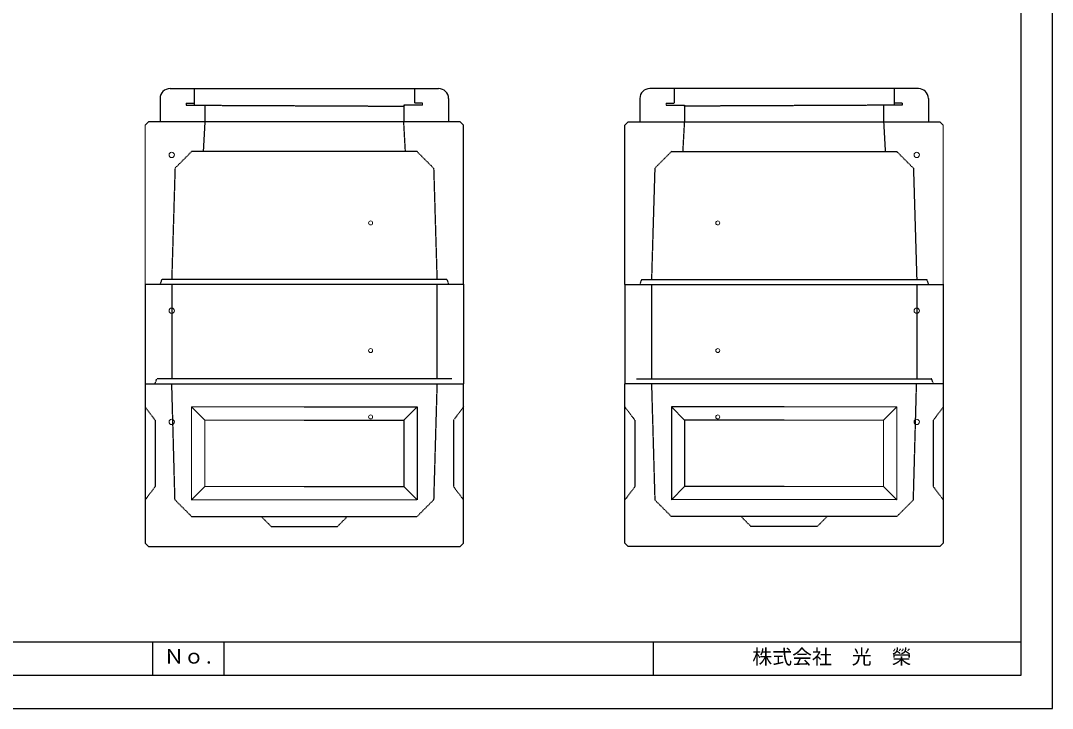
# Model space of a CAD drawing. Units: millimetres, scale not verified. Extents: x -297 to 298, y -210 to 211.
# Drawn here: x -13.3 to 297.9, y -210 to -2.7 of the extents above; entities that cross this region are included whole.
import ezdxf
from ezdxf.enums import TextEntityAlignment as Align

# ---------------------------------------------------------------- set-up
doc = ezdxf.new("R2010")
doc.units = ezdxf.units.MM
doc.linetypes.add('USER2', pattern=[4.7625, 3.175, -1.5875])
doc.layers.add('0-0', color=7, linetype='Continuous')
for name, color, linetype, lineweight in [('0-1_0', 9, 'Continuous', 25), ('0-3_pen1実線', 4, 'Continuous', 13), ('0-4_pen2実線', 3, 'Continuous', 13), ('0-5_pen3実線', 7, 'Continuous', 25), ('0-6_pen4実線', 7, 'Continuous', 25), ('0-7_pen2破線', 3, 'USER2', 25), ('0-9_draw', 7, 'Continuous', 13)]:
    doc.layers.add(name, color=color, linetype=linetype, lineweight=lineweight)
doc.styles.add('ＭＳ ゴシック', font='')
doc.styles.get('ＭＳ ゴシック').set_extended_font_data('MS Gothic')

# ---------------------------------------------------------------- blocks, each defined once
blk = doc.blocks.new('部分図 1')
at = {"layer": '0-1_0'}
blk.add_lwpolyline([(0.1, 0.3), (11898.1, 0.3), (11898.1, 8410.3), (0.1, 8410.3)], close=True, dxfattribs=at)
at = {"layer": '0-3_pen1実線'}
for p, q in [((7986, 3630.24), (7991.96, 3636.2)), ((9680, 3630.24), (9674.04, 3636.2))]:
    blk.add_line(p, q, dxfattribs=at)
at = {"layer": '0-4_pen2実線'}
for p, q in [((8098, 3648.2), (8098, 3636.2)), ((9568, 3648.2), (9568, 3636.2))]:
    blk.add_line(p, q, dxfattribs=at)
for centre, radius in [((6586, 3336.2), 16), ((11080, 3336.2), 16), ((7786, 2926.2), 12), ((9880, 2926.2), 12), ((6585.99, 2397), 16), ((11080.01, 2397), 16), ((7785.99, 2157), 12), ((9880.01, 2157), 12), ((6586, 1726.9), 16), ((7786, 1756.9), 12), ((9880, 1756.9), 12), ((11080, 1726.9), 16)]:
    blk.add_circle(centre, radius, dxfattribs=at)
at = {"layer": '0-5_pen3実線'}
for p, q in [((6576, 3736.2), (8196, 3736.2)), ((11090, 3736.2), (9470, 3736.2)), ((6516, 3676.2), (6516, 3536.2)), ((8256, 3676.2), (8256, 3536.2)), ((9410, 3676.2), (9410, 3536.2)), ((11150, 3676.2), (11150, 3536.2)), ((8326, 3536.2), (6446, 3536.2)), ((8346, 3516.2), (8326, 3536.2)), ((8346, 2556.2), (8346, 3516.2)), ((9320, 3516.2), (9340, 3536.2)), ((9320, 2556.2), (9320, 3516.2)), ((9340, 3536.2), (11220, 3536.2)), ((6425.99, 2557), (6425.99, 1957)), ((8346, 2556.2), (6426, 2556.2)), ((8345.99, 2557), (8345.99, 1957)), ((9320, 2556.2), (11240, 2556.2)), ((9320.01, 2557), (9320.01, 1957)), ((11240.01, 2557), (11240.01, 1957)), ((6425.99, 1957), (8345.99, 1957)), ((6426, 1956.9), (6426, 996.9)), ((8346, 996.9), (8346, 1956.9)), ((9320, 996.9), (9320, 1956.9)), ((11240.01, 1957), (9320.01, 1957)), ((11240, 1956.9), (11240, 996.9)), ((7386, 1816.9), (8066, 1816.9)), ((8066, 1816.9), (7986, 1736.9)), ((8066, 1816.9), (8066, 1256.9)), ((10280, 1816.9), (9600, 1816.9)), ((9600, 1816.9), (9680, 1736.9)), ((9600, 1816.9), (9600, 1256.9)), ((7386, 1736.9), (7986, 1736.9)), ((7986, 1736.9), (7986, 1336.9)), ((10280, 1736.9), (9680, 1736.9)), ((9680, 1736.9), (9680, 1336.9)), ((7386, 1336.9), (7986, 1336.9)), ((7986, 1336.9), (8066, 1256.9)), ((9680, 1336.9), (9600, 1256.9)), ((10280, 1336.9), (9680, 1336.9)), ((6706, 1256.9), (8063.06, 1259.84)), ((10960, 1256.9), (9602.94, 1259.84)), ((6426, 996.9), (6446, 976.9)), ((8346, 996.9), (8326, 976.9)), ((9320, 996.9), (9340, 976.9)), ((11240, 996.9), (11220, 976.9)), ((6446, 976.9), (8326, 976.9)), ((11220, 976.9), (9340, 976.9)), ((6900.1, 400.3), (6900.1, 200.3))]:
    blk.add_line(p, q, dxfattribs=at)
for centre, start, end in [((6576, 3676.2), 90, 180), ((8196, 3676.2), 0, 90), ((9470, 3676.2), 90, 180), ((11090, 3676.2), 0, 90)]:
    blk.add_arc(centre, 60, start, end, dxfattribs=at)
at = {"layer": '0-6_pen4実線'}
for p, q in [((200.1, 400.3), (11709.1, 400.3)), ((6470.1, 400.3), (6470.1, 200.3)), ((9490.1, 400.3), (9490.1, 200.3))]:
    blk.add_line(p, q, dxfattribs=at)
blk.add_lwpolyline([(200.1, 200.3), (11709.1, 200.3), (11709.1, 8215.3), (200.1, 8215.3)], close=True, dxfattribs=at)
at = {"layer": '0-7_pen2破線'}
for p, q in [((6722, 3736.2), (6722, 3636.2)), ((8050, 3736.2), (8050, 3648.2)), ((9616, 3736.2), (9616, 3648.2)), ((10944, 3736.2), (10944, 3636.2)), ((6674, 3648.2), (6722, 3648.2)), ((6674, 3648.2), (6674, 3636.2)), ((6674, 3636.2), (7986, 3630.24)), ((6786, 3636.2), (6786, 3536.2)), ((7986, 3636.2), (7986, 3536.2)), ((8098, 3636.2), (7986, 3636.2)), ((8098, 3648.2), (8050, 3648.2)), ((9568, 3648.2), (9616, 3648.2)), ((9568, 3636.2), (9680, 3636.2)), ((10992, 3636.2), (9680, 3630.24)), ((9680, 3636.2), (9680, 3536.2)), ((10880, 3636.2), (10880, 3536.2)), ((10992, 3648.2), (10944, 3648.2)), ((10992, 3648.2), (10992, 3636.2)), ((6786, 3536.2), (6776, 3356.2)), ((7996, 3356.2), (7986, 3536.2)), ((9670, 3356.2), (9680, 3536.2)), ((10880, 3536.2), (10890, 3356.2)), ((6606, 3256.2), (6706, 3356.2)), ((7386, 3356.2), (6706, 3356.2)), ((8066, 3356.2), (7386, 3356.2)), ((8066, 3356.2), (8166, 3256.2)), ((9600, 3356.2), (9500, 3256.2)), ((9600, 3356.2), (10280, 3356.2)), ((10280, 3356.2), (10960, 3356.2)), ((11060, 3256.2), (10960, 3356.2)), ((6606, 3256.2), (6586, 2586.2)), ((8166, 3256.2), (8186, 2586.2)), ((9500, 3256.2), (9480, 2586.2)), ((11060, 3256.2), (11080, 2586.2)), ((6526, 2586.2), (6516, 2556.2)), ((7386, 2586.2), (6526, 2586.2)), ((6585.99, 2557), (6585.99, 1987)), ((8246, 2586.2), (7386, 2586.2)), ((8185.99, 2557), (8185.99, 1987)), ((8246, 2586.2), (8256, 2556.2)), ((9420, 2586.2), (9410, 2556.2)), ((9420, 2586.2), (10280, 2586.2)), ((9480.01, 2557), (9480.01, 1987)), ((10280, 2586.2), (11140, 2586.2)), ((11080.01, 2557), (11080.01, 1987)), ((11140, 2586.2), (11150, 2556.2)), ((6485.99, 1957), (6495.99, 1987)), ((7385.99, 1987), (6495.99, 1987)), ((6606, 1256.9), (6586.82, 1956.9)), ((8275.99, 1987), (7385.99, 1987)), ((9390.01, 1987), (10280.01, 1987)), ((10280.01, 1987), (11170.01, 1987)), ((11060, 1256.9), (11079.18, 1956.9)), ((11180.01, 1957), (11170.01, 1987)), ((6426, 1816.9), (6486, 1736.9)), ((8346, 1816.9), (8286, 1736.9)), ((9320, 1816.9), (9380, 1736.9)), ((11240, 1816.9), (11180, 1736.9)), ((8286, 1736.9), (8286, 1336.9)), ((9380, 1736.9), (9380, 1336.9)), ((8286, 1336.9), (8346, 1256.9)), ((9380, 1336.9), (9320, 1256.9)), ((6706, 1156.9), (6606, 1256.9)), ((10960, 1156.9), (11060, 1256.9)), ((6706, 1156.9), (8066, 1156.9)), ((7186, 1096.9), (7126, 1156.9)), ((7586, 1096.9), (7646, 1156.9)), ((10960, 1156.9), (9600, 1156.9)), ((10080, 1096.9), (10020, 1156.9)), ((10480, 1096.9), (10540, 1156.9)), ((7186, 1096.9), (7586, 1096.9)), ((10480, 1096.9), (10080, 1096.9))]:
    blk.add_line(p, q, dxfattribs=at)
for points in [[(8186, 1956.9), (8166, 1256.9), (8066, 1156.9)], [(9480, 1956.9), (9500, 1256.9), (9600, 1156.9)], [(6486, 1736.9), (6486, 1336.9), (6426, 1256.9)], [(11180, 1736.9), (11180, 1336.9), (11240, 1256.9)]]:
    blk.add_lwpolyline(points, dxfattribs=at)
at = {"layer": '0-9_draw'}
for p, q in [((6426, 3516.2), (6446, 3536.2)), ((6426, 3516.2), (6426, 2556.2)), ((11240, 3516.2), (11220, 3536.2)), ((11240, 3516.2), (11240, 2556.2)), ((6706, 1816.9), (7386, 1816.9)), ((6706, 1816.9), (6706, 1256.9)), ((6706, 1816.9), (6786, 1736.9)), ((10960, 1816.9), (10280, 1816.9)), ((10960, 1816.9), (10880, 1736.9)), ((10960, 1816.9), (10960, 1256.9)), ((6786, 1736.9), (7386, 1736.9)), ((6786, 1736.9), (6786, 1336.9)), ((10880, 1736.9), (10280, 1736.9)), ((10880, 1736.9), (10880, 1336.9)), ((6786, 1336.9), (6706, 1256.9)), ((6786, 1336.9), (7386, 1336.9)), ((10880, 1336.9), (10280, 1336.9)), ((10880, 1336.9), (10960, 1256.9))]:
    blk.add_line(p, q, dxfattribs=at)
at = {"layer": '0-5_pen3実線', "style": 'ＭＳ ゴシック'}
for s, p in [('Ｎｏ.', (6539.8, 243.63)), ('株式会社\u3000光\u3000榮', (10088.1, 240.3))]:
    blk.add_text(s, height=87.98, dxfattribs=at).set_placement(p, align=Align.BOTTOM_LEFT)

msp = doc.modelspace()

# ---------------------------------------------------------------- block references
at = {"layer": '0-0', "xscale": 0.05, "yscale": 0.05}
msp.add_blockref('部分図 1', (-297, -210), dxfattribs=at)

doc.saveas('drawing.dxf')
